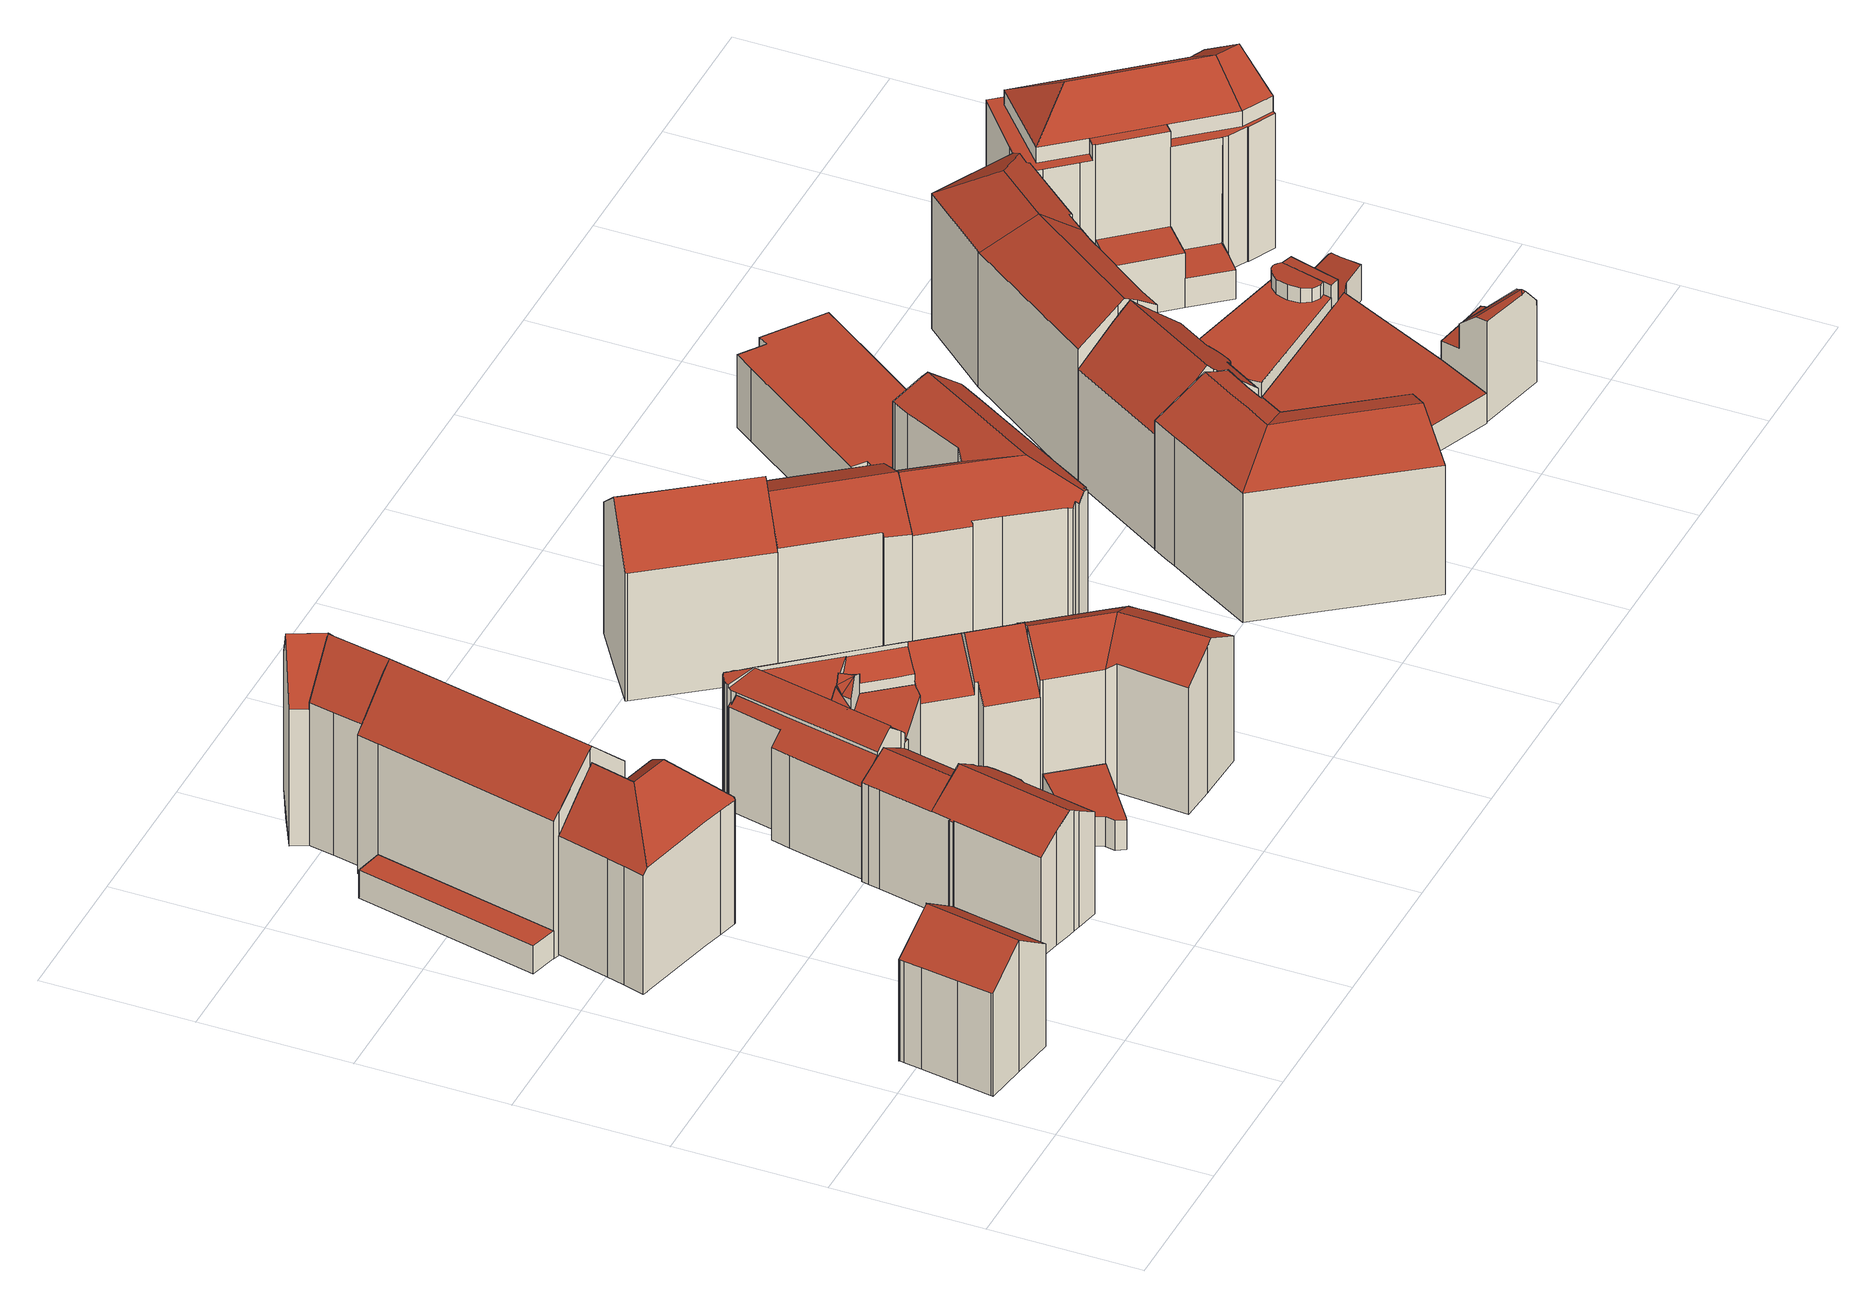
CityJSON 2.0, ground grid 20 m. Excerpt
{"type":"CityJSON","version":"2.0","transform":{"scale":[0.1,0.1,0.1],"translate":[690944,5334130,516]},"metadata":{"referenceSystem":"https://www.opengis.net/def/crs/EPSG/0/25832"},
"CityObjects":{
"building1":{"type":"Building","attributes":{"Gemeindeschluessel":"09162000","HoeheDach":"538.440","HoeheGrund":"519.485","Methode":"2000","NiedrigsteTraufeDesGebaeudes":"534.061","Geometrietyp2DReferenz":"3000","function":"31001_1000","roofType":"3100","measuredHeight":18.95,"storeysAboveGround":4},"geometry":[{"type":"MultiSurface","lod":"2","boundaries":[[[0,1,2,3]],[[4,5,6,7]],[[8,9,10,11]],[[12,13,14,15,2,1,16,17]],[[9,17,16,18,6,5,19,20,21,10]],[[22,21,20,23]],[[11,10,21,22]],[[24,0,3,25,26,27,28,8,11,22,23,29,4,7]],[[28,12,17,9,8]],[[7,6,18,24]],[[26,14,13,27]],[[29,19,5,4]],[[27,13,12,28]],[[25,15,14,26]],[[24,18,16,1,0]],[[23,20,19,29]],[[3,2,15,25]]],"semantics":{"surfaces":[{"type":"WallSurface"},{"type":"RoofSurface"},{"type":"GroundSurface"}],"values":[0,0,0,1,1,0,0,2,0,0,0,0,0,0,0,0,0]}}]},
"building2":{"type":"Building","attributes":{"Gemeindeschluessel":"09162000","HoeheDach":"523.620","HoeheGrund":"519.600","Methode":"1000","NiedrigsteTraufeDesGebaeudes":"523.620","Geometrietyp2DReferenz":"3000","function":"31001_9998","roofType":"1000","measuredHeight":4.02,"storeysAboveGround":1},"geometry":[{"type":"MultiSurface","lod":"2","boundaries":[[[30,31,32,33]],[[32,34,35,33]],[[33,35,36,30]],[[31,37,34,32]],[[30,36,37,31]],[[35,34,37,36]]],"semantics":{"surfaces":[{"type":"GroundSurface"},{"type":"WallSurface"},{"type":"RoofSurface"}],"values":[0,1,1,1,1,2]}}]},
"building3":{"type":"Building","attributes":{"Gemeindeschluessel":"09162000","HoeheDach":"543.720","HoeheGrund":"519.630","Methode":"2000","NiedrigsteTraufeDesGebaeudes":"536.656","Geometrietyp2DReferenz":"3000","function":"31001_1000","roofType":"3200","measuredHeight":24.09,"storeysAboveGround":6},"geometry":[{"type":"MultiSurface","lod":"2","boundaries":[[[38,39,40]],[[41,42,43,44]],[[45,46,47,48]],[[49,50,41,44,51,52,53,54,55,56,57,58,59,60,61,62,63,45,48]],[[57,64,65,58]],[[39,38,66,46,45,63,62,61,60,67]],[[55,68,69,56]],[[42,41,50,49,48,47,70,71]],[[71,70,72]],[[72,70,47,46,66,38,40]],[[54,53,52,51,73,74,75,76,68,55]],[[74,73,43,42,71,72,40,75]],[[76,75,40,39,67,77,65,64,69,68]],[[56,69,64,57]],[[44,43,73,51]],[[77,67,60,59,58,65]]],"semantics":{"surfaces":[{"type":"RoofSurface"},{"type":"WallSurface"},{"type":"GroundSurface"}],"values":[0,1,1,2,1,1,1,1,0,0,1,0,0,1,1,1]}}]},
"building4":{"type":"Building","attributes":{"Gemeindeschluessel":"09162000","HoeheDach":"546.048","HoeheGrund":"519.540","Methode":"2000","NiedrigsteTraufeDesGebaeudes":"539.361","Geometrietyp2DReferenz":"3000","function":"31001_9998","roofType":"3100","measuredHeight":26.51,"storeysAboveGround":5},"geometry":[{"type":"MultiSurface","lod":"2","boundaries":[[[78,79,80,81,82,83]],[[84,85,86,87]],[[88,89,85,84]],[[90,91,92,93,88,84,87,94,95,96,97,83,82,81]],[[92,91,98,99,100,93]],[[89,100,99,101,102,103,104,86,85]],[[87,86,104,94]],[[94,104,103,95]],[[95,103,102,96]],[[98,105,80,79,78,101,99]],[[93,100,89,88]],[[101,78,83,97,96,102]],[[91,90,81,80,105,98]]],"semantics":{"surfaces":[{"type":"WallSurface"},{"type":"GroundSurface"},{"type":"RoofSurface"}],"values":[0,0,0,1,0,2,0,0,0,2,0,0,0]}}]},
"building5":{"type":"Building","attributes":{"Gemeindeschluessel":"09162000","HoeheDach":"537.145","HoeheGrund":"519.100","Methode":"2000","NiedrigsteTraufeDesGebaeudes":"533.376","Geometrietyp2DReferenz":"3000","function":"31001_1000","roofType":"3100","measuredHeight":18.05,"storeysAboveGround":4},"geometry":[{"type":"MultiSurface","lod":"2","boundaries":[[[106,107,108,109,110,111,112,113]],[[114,115,116,117]],[[118,109,108,119]],[[113,112,120,121,122,123,124]],[[118,119,125,126,127,114,117,128,129,130,131,132,133,134,135,136,137,138,139,140,141,142,143,144,145,146,147,148,149,150]],[[151,152,153,107,106,113,124,154]],[[137,155,156,138]],[[133,157,158,134]],[[117,116,159,128]],[[127,160,115,114]],[[134,158,161,135]],[[162,154,124,123,144,143,142]],[[141,163,162,142]],[[126,125,119,108,107,153,164]],[[129,165,166,130]],[[144,123,122,145]],[[138,156,167,139]],[[146,121,120,147]],[[126,164,160,127]],[[145,122,121,146]],[[161,158,157,168,169,166,165,159,116,115,160,164,153,152,170]],[[132,168,157,133]],[[149,111,110,150]],[[155,170,152,151,154,162,163,171,167,156]],[[136,135,161,170,155,137]],[[131,169,168,132]],[[130,166,169,131]],[[150,110,109,118]],[[128,159,165,129]],[[112,111,149,148,147,120]],[[140,171,163,141]],[[139,167,171,140]]],"semantics":{"surfaces":[{"type":"RoofSurface"},{"type":"WallSurface"},{"type":"GroundSurface"}],"values":[0,1,1,0,2,1,1,1,1,1,1,1,1,1,1,1,1,1,1,1,0,1,1,0,1,1,1,1,1,1,1,1]}}]},
"building6":{"type":"Building","attributes":{"Gemeindeschluessel":"09162000","HoeheDach":"546.091","HoeheGrund":"519.740","Methode":"2000","NiedrigsteTraufeDesGebaeudes":"537.221","Geometrietyp2DReferenz":"3000","function":"31001_9998","roofType":"3100","measuredHeight":26.35},"geometry":[{"type":"MultiSurface","lod":"2","boundaries":[[[172,173,174,175,176,177]],[[178,179,180,181]],[[182,183,184,185,186,78]],[[187,172,177,188]],[[189,184,183,182,190,178,181,191,187,188,192,193,194,195,196,197,198]],[[173,199,174]],[[200,201,175,174]],[[179,101,200,174,199,202,180]],[[190,182,78,101,179,178]],[[202,199,173,172,187,191]],[[193,203,204,194]],[[177,176,203,193,192,188]],[[194,204,205,195]],[[78,186,185,206,207,208,209,201,200,101]],[[181,180,202,191]],[[175,201,210,205,204,203,176]],[[201,209,210]],[[189,206,185,184]],[[198,207,206,189]],[[208,207,198,197,196,195,205,210,209]]],"semantics":{"surfaces":[{"type":"RoofSurface"},{"type":"WallSurface"},{"type":"GroundSurface"}],"values":[0,1,1,1,2,1,1,0,1,1,1,1,1,0,1,0,1,1,1,1]}}]},
"building7":{"type":"Building","attributes":{"Gemeindeschluessel":"09162000","HoeheDach":"535.503","HoeheGrund":"519.480","Methode":"1000","NiedrigsteTraufeDesGebaeudes":"532.792","Geometrietyp2DReferenz":"3000","function":"31001_1000","roofType":"2100","measuredHeight":16.02,"storeysAboveGround":5},"geometry":[{"type":"MultiSurface","lod":"2","boundaries":[[[211,212,213,214]],[[215,216,217,213,212,218,219,220,221,222,223,224]],[[225,218,212,211]],[[226,223,222,227]],[[228,216,215,229]],[[230,228,229,226,227,231,232,233,225,211,214]],[[227,222,221,231]],[[233,219,218,225]],[[228,230,214,213,217,216]],[[221,220,219,233,232,231]],[[215,224,229]],[[229,224,223,226]]],"semantics":{"surfaces":[{"type":"WallSurface"},{"type":"RoofSurface"},{"type":"GroundSurface"}],"values":[0,1,0,0,0,2,0,0,0,0,0,0]}}]},
"building8":{"type":"Building","attributes":{"Gemeindeschluessel":"09162000","HoeheDach":"534.214","HoeheGrund":"519.150","Methode":"1000","NiedrigsteTraufeDesGebaeudes":"534.214","Geometrietyp2DReferenz":"3000","function":"31001_1000","roofType":"1000","measuredHeight":15.06,"storeysAboveGround":5},"geometry":[{"type":"MultiSurface","lod":"2","boundaries":[[[150,234,235,236,237,238,239]],[[150,240,241,234]],[[238,242,243,239]],[[237,244,242,238]],[[234,241,245,235]],[[243,242,244,246,245,241,240]],[[236,246,244,237]],[[239,243,240,150]],[[235,245,246,236]]],"semantics":{"surfaces":[{"type":"GroundSurface"},{"type":"WallSurface"},{"type":"RoofSurface"}],"values":[0,1,1,1,1,2,1,1,1]}}]},
"building9":{"type":"Building","attributes":{"Gemeindeschluessel":"09162000","HoeheDach":"538.761","HoeheGrund":"518.640","Methode":"2000","NiedrigsteTraufeDesGebaeudes":"535.640","Geometrietyp2DReferenz":"3000","function":"31001_1000","roofType":"2100","measuredHeight":20.12,"storeysAboveGround":6},"geometry":[{"type":"MultiSurface","lod":"2","boundaries":[[[247,248,249,250,251,252,253,254]],[[255,256,257,258]],[[259,260,261,262,263,264,265,266,267]],[[268,269,270,271]],[[272,273,274,275,276,277]],[[278,279,280,281]],[[282,283,272,277]],[[262,284,285,253,252,286,287,288,289,263]],[[290,291,292,293]],[[294,295,296,297,298,299,300,248,247,301,302,256,255,256,303,304]],[[288,287,286,270,269,305,306,292,291,274,273]],[[307,308,271,270,286,252,251]],[[267,266,265,309,310,311]],[[309,265,264,312]],[[313,314,315,316]],[[317,318,319,320,259,267,311]],[[321,278,281]],[[322,323,280,279]],[[324,325,250,249,248,300]],[[321,279,278]],[[256,255,258,321]],[[279,321,326,257,327,285,284,322]],[[294,304,281]],[[275,274,291,290]],[[328,254,253,285,327,257]],[[302,301,328,257]],[[316,315,283,282]],[[264,263,289,314,313,329,312]],[[330,305,269,268]],[[305,330,331,306]],[[308,307,325,324,300,299,298,297,296,295,332,318,317,311,310,309,312,329,313,316,282,277,276,275,290,293,331,330,268,271]],[[303,281,304]],[[288,273,272,283,315,314,289]],[[332,333,319,318]],[[254,328,301,247]],[[332,295,294,333]],[[258,257,326,321]],[[293,292,306,331]],[[320,334,323,322,284,262,261,260,259]],[[319,333,294,323,334,320]],[[302,257,256]],[[294,281,280,323]],[[303,256,321,281]],[[325,307,251,250]]],"semantics":{"surfaces":[{"type":"RoofSurface"},{"type":"WallSurface"},{"type":"GroundSurface"}],"values":[0,0,0,1,1,1,1,1,1,1,0,1,1,1,1,1,0,1,1,1,0,0,1,1,1,0,1,1,1,1,2,0,0,1,1,1,1,1,1,0,0,0,0,1]}}]},
"building10":{"type":"Building","attributes":{"Gemeindeschluessel":"09162000","HoeheDach":"521.879","HoeheGrund":"517.570","Methode":"1000","NiedrigsteTraufeDesGebaeudes":"521.879","Geometrietyp2DReferenz":"3000","function":"31001_2000","roofType":"1000","measuredHeight":4.31},"geometry":[{"type":"MultiSurface","lod":"2","boundaries":[[[335,336,337,338,339,340]],[[341,342,343,344]],[[345,346,347,348]],[[342,349,347,346,350,336,335,340,351,343]],[[343,351,340,339,352,344]],[[353,345,348,354,341,344,352,339,338,337]],[[347,349,342,341,354,348]],[[345,353,337,336,350,346]]],"semantics":{"surfaces":[{"type":"WallSurface"},{"type":"RoofSurface"},{"type":"GroundSurface"}],"values":[0,0,0,1,0,2,0,0]}}]},
"building11":{"type":"Building","attributes":{"Gemeindeschluessel":"09162000","HoeheDach":"534.200","HoeheGrund":"518.530","Methode":"2000","NiedrigsteTraufeDesGebaeudes":"534.200","Geometrietyp2DReferenz":"3000","function":"31001_1000","roofType":"1000","measuredHeight":15.67,"storeysAboveGround":5},"geometry":[{"type":"MultiSurface","lod":"2","boundaries":[[[355,356,357,358,359,360,361,362]],[[363,364,362,361,360,365]],[[359,366,365,360]],[[367,364,363,365,366,368,369,370]],[[355,367,370,356]],[[356,370,369,357]],[[358,357,369,368,366,359]],[[362,364,367,355]]],"semantics":{"surfaces":[{"type":"GroundSurface"},{"type":"WallSurface"},{"type":"RoofSurface"}],"values":[0,1,1,2,1,1,1,1]}}]},
"building12":{"type":"Building","attributes":{"Gemeindeschluessel":"09162000","HoeheDach":"538.690","HoeheGrund":"518.230","Methode":"2000","NiedrigsteTraufeDesGebaeudes":"532.980","Geometrietyp2DReferenz":"3000","function":"31001_1000","roofType":"3100","measuredHeight":20.46,"storeysAboveGround":6},"geometry":[{"type":"MultiSurface","lod":"2","boundaries":[[[371,372,373,374]],[[375,376,377,378]],[[379,380,372,371]],[[381,382,383,384]],[[378,377,385,386]],[[376,387,388,389,390,391,392,385,377]],[[381,393,394,395,396,382]],[[376,375,397,387]],[[374,373,394,393]],[[390,389,398,383,382,396]],[[384,383,398,399]],[[372,380,392,391,395,394,373]],[[379,371,374,393,381,384,399,400,397,375,378,386]],[[390,396,395,391]],[[379,386,385,392,380]],[[400,399,398,389,388]],[[400,388,387,397]]],"semantics":{"surfaces":[{"type":"WallSurface"},{"type":"RoofSurface"},{"type":"GroundSurface"}],"values":[0,0,0,0,0,1,0,0,0,1,0,1,2,0,0,0,0]}}]},
"building13":{"type":"Building","attributes":{"Gemeindeschluessel":"09162000","HoeheDach":"539.243","HoeheGrund":"517.469","Methode":"2000","NiedrigsteTraufeDesGebaeudes":"535.451","Geometrietyp2DReferenz":"3000","function":"31001_1000","roofType":"3100","measuredHeight":21.77,"storeysAboveGround":6},"geometry":[{"type":"MultiSurface","lod":"2","boundaries":[[[401,402,403,404]],[[405,406,407,408]],[[409,410,411,412]],[[413,414,415,416,417,418]],[[419,408,407,420,421]],[[414,413,411,410,422,421,420]],[[423,424,425,385,426,414,420,407,406,427,428]],[[429,430,404,403]],[[431,425,424,432]],[[433,385,425,431]],[[429,403,402,415,414,426]],[[434,423,428,435]],[[423,434,432,424]],[[427,436,435,428]],[[437,422,410,409]],[[438,439,416,415]],[[433,430,429,426,385]],[[440,418,417,441]],[[402,401,438,415]],[[419,421,422,437]],[[442,412,411,413,418,440]],[[442,440,441,439,438,401,404,430,433,431,432,434,435,436,405,408,419,437,409,412]],[[436,427,406,405]],[[441,417,416,439]]],"semantics":{"surfaces":[{"type":"WallSurface"},{"type":"RoofSurface"},{"type":"GroundSurface"}],"values":[0,0,0,1,0,1,1,0,0,0,1,0,0,0,0,0,0,0,0,0,0,2,0,0]}}]},
"building14":{"type":"Building","attributes":{"Gemeindeschluessel":"09162000","HoeheDach":"542.808","HoeheGrund":"518.530","Methode":"2000","NiedrigsteTraufeDesGebaeudes":"535.581","Geometrietyp2DReferenz":"3000","function":"31001_9998","roofType":"3100","measuredHeight":24.28,"storeysAboveGround":4},"geometry":[{"type":"MultiSurface","lod":"2","boundaries":[[[443,444,445,446]],[[447,448,449,450]],[[451,452,453,454]],[[454,453,455,456]],[[457,458,452,451]],[[459,460,461,462]],[[446,445,463,464]],[[465,466,467,468]],[[450,449,444,443]],[[469,470,471,472]],[[473,474,460,459]],[[456,455,475,476]],[[463,477,478,479,480,464]],[[481,482,466,465]],[[460,474,483,484,485,461]],[[479,478,486,487]],[[483,488,467,466,482,471,470,489,490,491,475,455,453,452,458,486,478,477,463,445,444,449,448,484]],[[487,486,458,457]],[[472,471,482,481]],[[492,490,489,493]],[[473,494,495,468,467,488,483,474]],[[496,491,490,492]],[[476,475,491,496]],[[493,489,470,469]],[[461,485,484,448,447,497,498,462]],[[495,494,473,459,462,498,497,447,450,443,446,464,480,479,487,457,451,454,456,476,496,492,493,469,472,481,465,468]]],"semantics":{"surfaces":[{"type":"WallSurface"},{"type":"RoofSurface"},{"type":"GroundSurface"}],"values":[0,0,0,0,0,0,0,0,0,0,0,0,0,0,1,0,1,0,0,0,0,0,0,0,0,2]}}]},
"building15":{"type":"Building","attributes":{"Gemeindeschluessel":"09162000","HoeheDach":"540.950","HoeheGrund":"518.260","Methode":"2000","NiedrigsteTraufeDesGebaeudes":"537.094","Geometrietyp2DReferenz":"3000","function":"31001_9998","roofType":"3100","measuredHeight":22.69,"storeysAboveGround":5},"geometry":[{"type":"MultiSurface","lod":"2","boundaries":[[[499,500,501,502,503,504,505,506,507,508,509,510,511,512,513]],[[502,514,515,503]],[[516,517,518,519,520,521,522,523,524,525]],[[526,527,528,515,514,517,516,525,529]],[[510,523,522,511]],[[502,501,500,518,517,514]],[[513,520,519,499]],[[506,505,527,526,529,507]],[[503,515,528,504]],[[529,525,524,523,510,509,508,507]],[[499,519,518,500]],[[504,528,527,505]],[[521,520,513,512,511,522]]],"semantics":{"surfaces":[{"type":"GroundSurface"},{"type":"WallSurface"},{"type":"RoofSurface"}],"values":[0,1,2,2,1,1,1,1,1,1,1,1,1]}}]},
"building16":{"type":"Building","attributes":{"Gemeindeschluessel":"09162000","HoeheDach":"522.390","HoeheGrund":"518.370","Methode":"1000","NiedrigsteTraufeDesGebaeudes":"521.805","Geometrietyp2DReferenz":"3000","function":"31001_9998","roofType":"1000","measuredHeight":4.02},"geometry":[{"type":"MultiSurface","lod":"2","boundaries":[[[530,531,532,533,534,535,536,537,538]],[[539,540,541,542,543,544,545,546,547]],[[538,544,543,530]],[[536,546,545,537]],[[534,533,540,539,547,535]],[[537,545,544,538]],[[533,532,531,542,541,540]],[[535,547,546,536]],[[530,543,542,531]]],"semantics":{"surfaces":[{"type":"GroundSurface"},{"type":"RoofSurface"},{"type":"WallSurface"}],"values":[0,1,2,2,2,2,2,2,2]}}]},
"building17":{"type":"Building","attributes":{"Gemeindeschluessel":"09162000","HoeheDach":"523.484","HoeheGrund":"518.200","Methode":"2000","NiedrigsteTraufeDesGebaeudes":"521.220","Geometrietyp2DReferenz":"3000","function":"31001_2000","roofType":"2100","measuredHeight":5.28},"geometry":[{"type":"MultiSurface","lod":"2","boundaries":[[[548,549,550,551,552,553,554,555]],[[556,557,555,554,558,559,560]],[[561,546,562,563]],[[563,562,564,565]],[[566,567,568,549,548,569,570]],[[571,572,556,560]],[[573,574,575,576,577,578]],[[579,580,551,550,549,568]],[[581,582,575,574]],[[577,583,584,585,586,578]],[[553,552,587,588,558,554]],[[585,584,589,590]],[[587,552,551,580]],[[591,592,546,561]],[[565,564,593,594]],[[580,579,568,567,566,591,561,563,565,594,581,574,573,578,586,585,590,571,560,559,558,588,587]],[[555,557,569,548]],[[594,593,582,581]],[[590,589,572,571]],[[584,583,577,576,575,582,593,564,562,546,592,570,569,557,556,572,589]],[[566,570,592,591]]],"semantics":{"surfaces":[{"type":"RoofSurface"},{"type":"WallSurface"},{"type":"GroundSurface"}],"values":[0,1,1,1,1,1,1,1,1,1,1,1,1,1,1,2,1,1,1,0,1]}}]},
"building18":{"type":"Building","attributes":{"Gemeindeschluessel":"09162000","HoeheDach":"540.911","HoeheGrund":"517.950","Methode":"2000","NiedrigsteTraufeDesGebaeudes":"536.877","Geometrietyp2DReferenz":"3000","function":"31001_9998","roofType":"3100","measuredHeight":22.96,"storeysAboveGround":6},"geometry":[{"type":"MultiSurface","lod":"2","boundaries":[[[595,596,597,598,599,600,601,602]],[[603,604,605,606,607,608,609,610]],[[611,612,598,597]],[[613,614,615,616,617,618]],[[619,620,621,622]],[[623,605,606,624]],[[602,601,616,615]],[[625,626,627,628]],[[629,630,631,622,621,632,633,634]],[[635,610,609,636,637,638]],[[639,640,641,634,633,632,621,620,642,643,644,604]],[[645,641,640,646]],[[628,627,612,611]],[[647,648,649,650]],[[651,652,648,647]],[[618,617,616,601,600,599,598,612,627,626,639,604,603,610,635,653,654]],[[629,634,641,645]],[[606,624,606,655,656,657]],[[607,606,657,658,659,608]],[[609,608,659,636]],[[619,622,631,630,629,645,646,660,625,628,611,597,596,595,602,615,614,613,661,662,638,637,636,659,658,657,656,663,664,651,647,650,665,666]],[[656,655,667,663]],[[664,668,652,651]],[[604,644,643,649,648,652,668,667,655,606,605]],[[666,642,620,619]],[[613,618,654,661]],[[643,642,666,665,650,649]],[[663,667,668,664]],[[654,653,635,638,662,661]],[[625,660,646,640,639,626]]],"semantics":{"surfaces":[{"type":"WallSurface"},{"type":"RoofSurface"},{"type":"GroundSurface"}],"values":[0,1,0,0,0,0,0,0,0,0,1,0,0,0,0,1,0,0,0,0,2,0,0,1,0,0,0,0,0,0]}}]},
"building19":{"type":"Building","attributes":{"Gemeindeschluessel":"09162000","HoeheDach":"525.546","HoeheGrund":"518.114","Methode":"2000","NiedrigsteTraufeDesGebaeudes":"524.532","Geometrietyp2DReferenz":"3000","function":"31001_9998","roofType":"2100","measuredHeight":7.43,"storeysAboveGround":2},"geometry":[{"type":"MultiSurface","lod":"2","boundaries":[[[669,670,671,672]],[[673,674,675,676]],[[677,678,670,669]],[[679,680,678,677]],[[676,675,680,679]],[[672,671,681,682]],[[675,674,683,684,681,671,670,678,680]],[[685,683,674,673]],[[679,677,669,672,682,686,685,673,676]],[[682,681,684,686]],[[686,684,683,685]]],"semantics":{"surfaces":[{"type":"WallSurface"},{"type":"RoofSurface"},{"type":"GroundSurface"}],"values":[0,0,0,0,0,0,1,0,2,0,0]}}]},
"building20":{"type":"Building","attributes":{"Gemeindeschluessel":"09162000","HoeheDach":"539.810","HoeheGrund":"517.320","Methode":"2000","NiedrigsteTraufeDesGebaeudes":"521.490","Geometrietyp2DReferenz":"3000","function":"31001_9998","roofType":"3100","measuredHeight":22.49,"storeysAboveGround":6},"geometry":[{"type":"MultiSurface","lod":"2","boundaries":[[[687,688,689,690]],[[691,692,693,694]],[[692,691,688,687,695,696,697]],[[698,699,700,701,702,703,704]],[[705,706,707,708,709,710]],[[711,712,713,714]],[[715,716,712,711]],[[704,717,718,705,710,719,720,721]],[[690,722,723,724,725,726,721,720,719,710,709,708,727,715,711,714,728,696,695,687]],[[724,723,722,690,689,729,730,701,700]],[[696,728,714,713,731,697]],[[693,692,697,731,713,712,716,732,733,734,703]],[[702,701,730,693,703]],[[732,716,715,727,708,707]],[[726,725,724,700,699,698,704,721]],[[703,734,733,732,707,706,705,718,717,704]],[[729,689,688,691,694]],[[694,693,730,729]]],"semantics":{"surfaces":[{"type":"WallSurface"},{"type":"RoofSurface"},{"type":"GroundSurface"}],"values":[0,0,0,1,0,0,0,0,2,0,0,1,1,0,0,1,1,0]}}]},
"building21":{"type":"Building","attributes":{"Gemeindeschluessel":"09162000","HoeheDach":"540.603","HoeheGrund":"517.440","Methode":"2000","NiedrigsteTraufeDesGebaeudes":"532.648","Geometrietyp2DReferenz":"3000","function":"31001_9998","roofType":"3100","measuredHeight":23.16,"storeysAboveGround":5},"geometry":[{"type":"MultiSurface","lod":"2","boundaries":[[[735,736,737,738,739,740]],[[741,742,743,744]],[[745,746,747,748]],[[749,750,751,752,753,754]],[[755,756,757,758]],[[757,756,759,760,761,762,747,746,763,764,765,766,767,736,735,740,768,769,750,749,770]],[[771,766,765,772]],[[751,750,769,773]],[[774,759,756,755]],[[775,767,766,771]],[[770,749,754,743,742]],[[776,777,762,761,760,778]],[[779,768,740,739]],[[772,765,764,780]],[[744,743,754,753]],[[739,738,737,775,771,772,780,781,745,748,777,776,778,774,755,758,782,741,744,753,752,751,773,779]],[[782,758,757,770,742,741]],[[748,747,762,777]],[[781,763,746,745]],[[780,764,763,781]],[[773,769,768,779]],[[737,736,767,775]],[[778,760,759,774]]],"semantics":{"surfaces":[{"type":"WallSurface"},{"type":"RoofSurface"},{"type":"GroundSurface"}],"values":[0,0,0,0,0,1,0,0,0,0,1,0,0,0,0,2,0,0,0,0,0,0,0]}}]},
"building22":{"type":"Building","attributes":{"Gemeindeschluessel":"09162000","HoeheDach":"528.370","HoeheGrund":"517.866","Methode":"2000","NiedrigsteTraufeDesGebaeudes":"528.370","Geometrietyp2DReferenz":"3000","function":"31001_1000","roofType":"1000","measuredHeight":10.5,"storeysAboveGround":3},"geometry":[{"type":"MultiSurface","lod":"2","boundaries":[[[783,784,785,786]],[[787,788,789,790]],[[791,792,784,783]],[[786,785,793,794]],[[795,796,792,791]],[[797,798,799,800]],[[790,801,802,797,800,803,804,795,791,783,786,794,805,787]],[[794,793,806,805]],[[803,807,808,804]],[[800,799,807,803]],[[802,809,798,797]],[[805,806,788,787]],[[804,808,796,795]],[[790,789,810,801]],[[801,810,809,802]],[[807,799,798,809,810,789,788,806,793,785,784,792,796,808]]],"semantics":{"surfaces":[{"type":"WallSurface"},{"type":"GroundSurface"},{"type":"RoofSurface"}],"values":[0,0,0,0,0,0,1,0,0,0,0,0,0,0,0,2]}}]},
"building23":{"type":"Building","attributes":{"Gemeindeschluessel":"09162000","HoeheDach":"524.761","HoeheGrund":"517.560","Methode":"1000","NiedrigsteTraufeDesGebaeudes":"524.761","Geometrietyp2DReferenz":"3000","function":"31001_1000","roofType":"1000","measuredHeight":7.2},"geometry":[{"type":"MultiSurface","lod":"2","boundaries":[[[811,812,813,814]],[[814,813,815,816]],[[817,818,819,820,821,822]],[[816,815,817,822]],[[823,812,811,824,820,819]],[[814,816,822,821,820,824,811]],[[815,813,812,823,819,818,817]]],"semantics":{"surfaces":[{"type":"WallSurface"},{"type":"GroundSurface"},{"type":"RoofSurface"}],"values":[0,0,0,0,0,1,2]}}]},
"building24":{"type":"Building","attributes":{"name":"Kirche","Gemeindeschluessel":"09162000","HoeheDach":"523.424","HoeheGrund":"516.820","Methode":"2000","NiedrigsteTraufeDesGebaeudes":"521.062","Geometrietyp2DReferenz":"3000","function":"31001_2000","roofType":"9999","measuredHeight":6.6},"geometry":[{"type":"MultiSurface","lod":"2","boundaries":[[[825,826,827,828]],[[829,830,825,828,831,832,833,834,835]],[[831,836,837,832]],[[830,838,826,825]],[[830,829,835,839,840,838]],[[826,838,840,839,841,842,837,836,827]],[[834,841,839,835]],[[833,842,841,834]],[[832,837,842,833]],[[828,827,836,831]]],"semantics":{"surfaces":[{"type":"WallSurface"},{"type":"GroundSurface"},{"type":"RoofSurface"}],"values":[0,1,0,0,0,2,0,0,0,0]}}]},
"building25":{"type":"Building","attributes":{"Gemeindeschluessel":"09162000","HoeheDach":"541.200","HoeheGrund":"517.313","Methode":"2000","NiedrigsteTraufeDesGebaeudes":"536.750","Geometrietyp2DReferenz":"3000","function":"31001_1000","roofType":"3100","measuredHeight":23.89,"storeysAboveGround":6},"geometry":[{"type":"MultiSurface","lod":"2","boundaries":[[[843,844,845,846]],[[847,848,846,845]],[[849,850,851,852,853]],[[854,855,856,857,858]],[[854,858,845,844]],[[859,860,856,855]],[[861,843,846,848,862]],[[849,853,863,864]],[[865,866,867,868]],[[859,869,870,871,860]],[[868,867,851,850]],[[870,872,863,853,852,873,871]],[[874,872,870,869]],[[861,862,866,865]],[[860,871,873,857,856]],[[864,863,872,874]],[[852,851,867,866,862,848,847,873]],[[861,865,868,850,849,864,874,869,859,855,854,844,843]],[[873,847,845,858,857]]],"semantics":{"surfaces":[{"type":"WallSurface"},{"type":"RoofSurface"},{"type":"GroundSurface"}],"values":[0,1,0,0,0,0,0,0,0,0,0,1,0,0,1,0,1,2,1]}}]},
"building26":{"type":"Building","attributes":{"Gemeindeschluessel":"09162000","HoeheDach":"527.160","HoeheGrund":"517.223","Methode":"2000","NiedrigsteTraufeDesGebaeudes":"524.880","Geometrietyp2DReferenz":"3000","function":"31001_3041","roofType":"1000","measuredHeight":9.94},"geometry":[{"type":"MultiSurface","lod":"2","boundaries":[[[875,876,877,878,879,880,881,882,883,884,885,886,887,888,889,890,891,892,893]],[[894,890,889,895]],[[881,896,897,882]],[[898,899,900,901]],[[880,902,896,881]],[[902,903,904,905,906,900,899,907,908,909,897,896]],[[910,893,892,911]],[[882,897,909,883]],[[912,875,893,910]],[[878,904,903,879]],[[895,889,888,913]],[[883,909,908,884]],[[879,903,902,880]],[[914,886,885,907,899,898]],[[877,905,904,878]],[[914,898,901,915,916,912,910,911,917,894,895,913,918]],[[901,900,906,915]],[[911,892,891,917]],[[913,888,887,918]],[[884,908,907,885]],[[916,876,875,912]],[[918,887,886,914]],[[915,906,905,877,876,916]],[[917,891,890,894]]],"semantics":{"surfaces":[{"type":"RoofSurface"},{"type":"WallSurface"},{"type":"GroundSurface"}],"values":[0,1,1,1,1,0,1,1,1,1,1,1,1,1,1,2,1,1,1,1,1,1,1,1]}}]},
"building27":{"type":"Building","attributes":{"Gemeindeschluessel":"09162000","HoeheDach":"531.419","HoeheGrund":"516.875","Methode":"2000","NiedrigsteTraufeDesGebaeudes":"524.213","Geometrietyp2DReferenz":"3000","function":"31001_2000","roofType":"2100","measuredHeight":14.54,"storeysAboveGround":1},"geometry":[{"type":"MultiSurface","lod":"2","boundaries":[[[919,920,921,922,923,924,925]],[[926,927,928,929]],[[920,930,931,932,933,921]],[[934,935,936,937]],[[938,939,935,934]],[[929,928,939,938]],[[940,941,927,926]],[[932,942,933]],[[943,944,945,946,947,948]],[[931,949,942,932]],[[930,920,919,950,940,926,929,938,934,937,951,952,953,948,947,946,945]],[[950,954,941,940]],[[924,923,955,956]],[[957,943,948,953,952]],[[930,945,944,956,955,949,931]],[[951,958,957,952]],[[919,925,954,950]],[[942,949,955,923,922]],[[933,942,922,921]],[[937,936,958,951]],[[943,957,958,936,935,939,928,927,941,954,925,924,956,944]]],"semantics":{"surfaces":[{"type":"WallSurface"},{"type":"RoofSurface"},{"type":"GroundSurface"}],"values":[0,0,0,0,0,0,0,1,0,1,2,0,0,0,0,0,0,1,1,0,1]}}]},
"building28":{"type":"Building","attributes":{"Gemeindeschluessel":"09162000","HoeheDach":"526.679","HoeheGrund":"517.400","Methode":"2000","NiedrigsteTraufeDesGebaeudes":"521.188","Geometrietyp2DReferenz":"3000","function":"31001_1000","roofType":"2100","measuredHeight":9.28,"storeysAboveGround":1},"geometry":[{"type":"MultiSurface","lod":"2","boundaries":[[[959,960,906,961,962,963]],[[964,965,966,967,968,969]],[[970,971,972,973]],[[974,975,976,977]],[[978,973,972,964,969,959,963]],[[975,974,979,980]],[[967,966,981,982,983,961,906]],[[970,984,985,986,987,971]],[[972,971,987,986,988,989,979,974,977,981,966,965,964]],[[982,981,977,976]],[[969,968,967,906,960,959]],[[990,988,986,985]],[[991,990,985,984,970,973,978,963,962,961,983,982,976,975,980]],[[990,991,980,979,989,988]]],"semantics":{"surfaces":[{"type":"WallSurface"},{"type":"RoofSurface"},{"type":"GroundSurface"}],"values":[0,0,0,0,0,0,0,0,1,0,1,0,2,0]}}]},
"building29":{"type":"Building","attributes":{"Gemeindeschluessel":"09162000","HoeheDach":"543.000","HoeheGrund":"517.243","Methode":"2000","NiedrigsteTraufeDesGebaeudes":"521.362","Geometrietyp2DReferenz":"3000","function":"31001_1000","roofType":"3200","measuredHeight":25.76,"storeysAboveGround":7},"geometry":[{"type":"MultiSurface","lod":"2","boundaries":[[[992,993,994,995]],[[996,997,998,999]],[[1000,1001,1002,1003]],[[1004,1005,1006,1007]],[[1008,1009,1010,1011]],[[1012,1013,995,1014,1015]],[[1016,1017,1005,1004]],[[1015,1014,1018,1019]],[[1020,1021,1022,1023]],[[1024,1025,1001,1000]],[[1026,1011,993,992]],[[1014,995,994,1027,1028]],[[1029,1030,1031,1028,1027,1032]],[[1033,1034,1019,1035]],[[1036,1037,997,996]],[[1020,1023,1024,1000,1003,1033,1035,1030,1029,1016,1004,1007,1036,996,999,1038,1039,1040,1041,1042,1043,1044,1045,1046]],[[1043,1047,1048,1044]],[[1013,1002,1001,1025,1022,1021,1049,1026,992,995]],[[1041,1050,1051,1042]],[[1020,1046,1052,1053,1054,1009,1008,1049,1021]],[[1055,1056,1057]],[[1058,1057,1056,1059]],[[1045,1060,1052,1046]],[[1006,1005,1017,1061,1062,1058,1059,1063,1053,1052,1060,1048,1047,1051,1050,1064,1065,1066,998,997,1037]],[[1035,1019,1018,1031,1030]],[[1034,1012,1015,1019]],[[1062,1067,1057,1058]],[[1040,1064,1050,1041]],[[999,998,1066,1038]],[[1009,1054,1068,1010]],[[1038,1066,1065,1039]],[[1061,1069,1067,1062]],[[1042,1051,1047,1043]],[[1067,993,1011,1010,1055,1057]],[[1016,1029,1032,1069,1061,1017]],[[1032,1027,994,993,1067,1069]],[[1007,1006,1037,1036]],[[1044,1048,1060,1045]],[[1059,1056,1068,1063]],[[1049,1008,1011,1026]],[[1018,1014,1028,1031]],[[1010,1068,1056,1055]],[[1033,1003,1002,1013,1012,1034]],[[1023,1022,1025,1024]],[[1039,1065,1064,1040]],[[1063,1068,1054,1053]]],"semantics":{"surfaces":[{"type":"WallSurface"},{"type":"RoofSurface"},{"type":"GroundSurface"}],"values":[0,0,0,0,1,0,0,0,0,0,0,0,0,0,0,2,0,1,0,0,1,0,0,1,0,1,0,0,0,1,0,0,0,1,0,1,0,0,0,0,1,1,0,0,0,0]}}]}
},
"vertices":[
[88,201,35],[88,201,222],[89,203,222],[89,203,35],[25,203,35],[25,203,181],[26,208,181],[26,208,35],[62,74,35],[62,74,224],[7,82,183],[7,82,35],[120,65,183],[140,162,181],[144,185,181],[146,194,181],[86,201,224],[63,74,224],[26,210,181],[22,180,181],[14,130,182],[7,85,183],[7,85,35],[14,130,35],[26,210,35],[146,194,35],[144,185,35],[140,162,35],[120,65,35],[22,180,35],
[9,665,36],[63,909,36],[100,901,36],[46,655,36],[100,901,76],[46,655,76],[9,665,76],[63,909,76],
[169,624,215],[115,637,277],[100,577,277],[193,490,36],[193,490,214],[192,490,214],[192,490,36],[175,622,36],[175,622,215],[223,610,215],[223,610,36],[222,607,36],[194,492,36],[165,497,36],[139,504,36],[31,530,36],[30,530,36],[24,532,36],[32,560,36],[38,584,36],[55,653,36],[61,651,36],[113,638,36],[115,637,36],[169,624,36],[169,623,36],[38,584,207],[55,653,207],[169,623,215],[113,638,274],[24,532,207],[32,560,207],[222,607,218],[194,492,217],[154,563,277],[165,497,215],[139,504,215],[31,530,214],[30,530,214],[61,651,214],
[199,917,279],[225,927,258],[242,935,243],[242,935,35],[225,927,35],[199,917,35],[46,655,35],[46,655,234],[100,901,235],[100,901,35],[55,653,35],[55,653,242],[240,924,35],[175,622,35],[116,637,35],[113,638,35],[107,930,35],[118,928,35],[166,922,35],[177,920,35],[175,622,243],[116,637,300],[113,638,297],[177,920,300],[166,922,291],[118,928,246],[107,930,235],[240,924,243],
[366,283,192],[393,277,174],[408,349,174],[411,364,174],[413,372,174],[406,374,179],[373,381,200],[353,286,200],[416,259,31],[416,259,176],[416,250,174],[416,250,31],[411,364,31],[408,349,31],[362,384,193],[332,391,174],[330,381,174],[327,366,174],[312,294,174],[393,277,31],[392,273,31],[414,268,31],[415,241,31],[413,232,31],[409,224,31],[403,217,31],[386,134,31],[383,119,31],[353,125,31],[343,127,31],[334,129,31],[309,135,31],[280,141,31],[305,263,31],[304,263,31],[305,269,31],[306,268,31],[312,294,31],[327,366,31],[330,381,31],[332,391,31],[362,384,31],[373,381,31],[406,374,31],[413,372,31],[353,286,202],[366,283,211],[393,277,193],[312,294,175],[309,135,195],[280,141,175],[383,119,178],[353,125,198],[415,241,174],[414,268,178],[343,127,205],[306,268,175],[305,269,174],[392,273,193],[413,232,174],[409,224,176],[305,263,175],[386,134,178],[403,217,178],[334,129,211],[304,263,174],
[132,1002,234],[132,1002,233],[190,1005,298],[193,1005,301],[172,1049,301],[122,1023,234],[166,922,37],[166,922,289],[118,928,243],[118,928,37],[199,917,37],[241,934,37],[242,935,37],[242,935,242],[241,934,243],[132,1002,37],[122,1023,37],[270,948,37],[177,920,37],[126,969,37],[172,1049,37],[222,1074,37],[241,1036,37],[254,1009,37],[254,1008,37],[255,1007,37],[278,959,37],[132,1002,243],[193,1005,300],[196,1005,298],[126,969,243],[222,1074,234],[241,1036,233],[254,1009,234],[270,948,218],[278,959,212],[255,1007,243],[254,1008,243],[254,1008,234],
[395,583,35],[395,583,188],[403,581,195],[403,581,35],[332,391,169],[362,384,195],[388,511,195],[396,585,188],[392,586,185],[376,514,184],[376,513,184],[359,517,169],[353,492,169],[332,391,168],[396,585,35],[353,492,35],[359,517,35],[362,384,35],[332,391,35],[388,511,35],[376,513,35],[376,514,35],[392,586,35],
[429,447,31],[479,459,31],[521,407,31],[503,392,31],[421,374,31],[420,371,31],[413,372,182],[429,447,182],[421,374,182],[420,371,182],[503,392,182],[479,459,182],[521,407,182],
[479,458,197],[479,459,197],[507,424,197],[521,407,197],[528,413,203],[542,425,217],[495,482,217],[465,476,197],[454,453,228],[454,453,227],[458,474,218],[449,472,228],[386,378,223],[399,440,223],[404,462,223],[426,567,223],[406,592,200],[404,588,199],[403,581,199],[377,456,200],[362,384,200],[465,559,26],[465,559,204],[561,441,205],[561,441,26],[415,603,210],[417,603,211],[419,604,210],[419,604,26],[417,603,26],[415,603,26],[434,469,211],[434,469,218],[434,469,220],[432,460,211],[412,601,26],[412,601,208],[426,567,218],[495,482,218],[542,425,224],[495,482,224],[426,567,224],[406,592,205],[424,603,26],[424,603,208],[427,601,206],[427,601,26],[429,447,197],[429,447,26],[453,453,26],[454,453,26],[478,458,26],[479,458,26],[479,459,26],[479,458,211],[478,458,211],[453,453,227],[429,447,211],[437,593,204],[433,598,205],[528,413,26],[542,425,26],[403,581,26],[377,456,26],[362,384,26],[404,588,26],[406,594,26],[406,594,205],[409,598,206],[409,598,26],[386,378,26],[406,374,26],[406,374,203],[386,378,220],[440,470,218],[404,462,218],[404,462,220],[507,424,26],[521,407,26],[449,472,218],[465,476,218],[465,476,211],[406,592,26],[437,593,26],[433,598,26],[413,372,26],[413,372,196],[399,440,220],
[575,266,59],[621,209,59],[621,209,16],[575,266,16],[573,268,16],[573,268,59],[526,168,16],[526,168,59],[511,212,59],[511,212,16],[531,143,16],[531,143,59],[524,155,59],[524,155,16],[526,167,59],[534,145,59],[550,247,59],[550,247,16],[534,145,16],[526,167,16],
[561,441,25],[465,559,25],[471,564,25],[470,565,25],[469,566,25],[473,569,25],[474,568,25],[571,448,25],[474,568,182],[571,448,182],[473,569,182],[469,566,182],[561,441,182],[470,565,182],[471,564,182],[465,559,182],
[571,270,22],[571,270,170],[528,323,170],[528,323,22],[638,365,22],[638,365,196],[656,342,196],[656,342,22],[615,305,22],[615,305,215],[503,392,22],[503,392,171],[521,407,188],[521,407,22],[658,340,196],[658,340,22],[571,448,196],[562,440,205],[550,431,216],[592,379,216],[581,370,227],[626,314,227],[547,338,22],[547,338,189],[544,341,189],[544,341,171],[571,448,22],[528,412,195],[528,412,22],[562,440,22],
[573,268,15],[573,268,195],[571,270,195],[571,270,15],[727,256,15],[727,256,195],[733,246,196],[733,246,15],[744,200,15],[744,200,195],[739,99,196],[739,99,15],[680,102,232],[683,221,232],[621,209,195],[629,199,200],[623,105,198],[669,102,226],[743,223,15],[739,232,199],[743,223,196],[744,210,195],[662,339,195],[661,338,195],[660,338,196],[616,306,232],[666,332,195],[667,332,195],[615,305,232],[615,305,15],[660,338,15],[661,338,15],[658,340,15],[662,339,15],[667,332,15],[666,332,15],[744,210,15],[621,209,15],[629,199,15],[669,102,15],[623,105,15],[679,102,15],
[697,813,25],[697,813,215],[703,805,215],[703,805,25],[661,862,25],[661,862,214],[663,859,214],[663,859,25],[726,804,25],[726,804,199],[729,801,199],[729,801,25],[732,798,199],[732,798,25],[722,807,25],[722,807,201],[551,784,25],[551,784,209],[550,786,209],[550,786,25],[707,807,211],[707,807,25],[767,745,25],[767,745,202],[781,726,202],[781,726,25],[751,766,25],[751,766,202],[757,771,196],[757,771,25],[659,641,25],[659,641,209],[734,793,200],[734,793,25],[710,807,209],[712,808,207],[712,808,25],[710,807,25],[773,749,25],[773,749,196],[716,681,268],[608,826,268],[588,812,248],[717,808,204],[717,808,25],[775,721,209],[742,778,202],[734,787,203],[734,790,201],[734,787,25],[742,778,25],[716,681,25],[775,721,25],[734,790,25],[608,826,25],[588,812,25],
[834,574,23],[811,557,23],[808,554,23],[796,545,23],[751,511,23],[731,538,23],[736,542,23],[661,638,23],[659,641,23],[712,678,23],[720,683,23],[771,718,23],[791,692,23],[801,679,23],[863,596,23],[796,545,241],[751,511,211],[712,677,250],[808,554,250],[811,557,247],[834,574,232],[863,596,212],[801,679,211],[791,692,211],[771,718,211],[720,683,244],[712,678,250],[661,638,215],[736,542,215],[731,538,212],[659,641,215],
[800,689,24],[795,695,24],[792,692,24],[791,692,24],[781,705,24],[771,718,24],[781,726,24],[801,739,24],[828,708,24],[781,705,62],[791,692,59],[792,692,59],[795,695,59],[800,689,58],[828,708,58],[801,739,64],[781,726,64],[771,718,64],
[803,743,52],[838,770,67],[840,767,67],[841,765,67],[861,780,75],[860,782,75],[833,822,75],[777,781,52],[776,780,57],[777,781,57],[833,822,22],[777,781,22],[776,780,22],[781,726,22],[767,745,64],[767,745,22],[773,749,62],[773,749,22],[800,741,22],[803,743,22],[838,770,22],[803,743,57],[800,741,57],[756,810,22],[756,810,57],[741,779,22],[742,778,22],[742,778,65],[741,779,65],[734,787,65],[734,787,22],[840,767,22],[841,765,22],[751,766,22],[751,766,65],[734,789,65],[734,790,65],[734,790,22],[734,789,22],[861,780,22],[860,782,22],[734,793,64],[734,793,22],[801,739,22],[801,739,57],[757,771,63],[757,771,22],
[831,417,20],[864,371,20],[868,366,20],[868,366,213],[864,371,213],[831,417,213],[823,428,213],[823,428,20],[866,476,249],[899,431,249],[884,506,227],[884,507,227],[860,539,227],[834,574,227],[811,557,246],[808,554,249],[871,360,20],[871,360,212],[796,454,20],[798,455,20],[800,457,20],[800,457,213],[798,455,211],[796,454,209],[1039,573,20],[1039,573,211],[1026,550,211],[1026,550,20],[884,506,211],[884,507,211],[879,356,20],[879,356,214],[879,361,216],[879,361,20],[915,363,20],[931,389,20],[949,420,20],[949,420,211],[931,389,211],[915,363,211],[796,545,240],[811,557,20],[808,554,20],[796,545,20],[895,357,222],[908,358,214],[907,363,216],[1041,577,211],[1000,601,249],[917,462,249],[907,363,20],[908,358,20],[993,605,20],[993,605,246],[999,601,249],[999,601,20],[957,626,20],[957,626,228],[754,514,211],[751,511,209],[901,519,231],[901,519,20],[884,507,20],[860,539,20],[834,574,20],[895,357,20],[751,511,20],[754,514,20],[943,601,20],[955,623,20],[1000,601,20],[1041,577,20],[943,601,228],[955,623,228],
[841,765,21],[841,765,95],[916,668,95],[916,668,21],[828,708,21],[828,708,86],[801,739,85],[801,739,21],[838,770,21],[838,770,95],[800,741,21],[800,741,85],[894,651,90],[894,651,21],[866,656,85],[882,668,90],[866,656,21],[882,668,21],
[1238,104,13],[1238,104,55],[1220,86,55],[1220,86,13],[1139,238,55],[1139,238,226],[1121,208,226],[1121,208,55],[1139,238,13],[1137,240,13],[1137,240,227],[1038,138,199],[1061,107,199],[1136,6,199],[1189,57,238],[1101,175,238],[1078,205,238],[992,199,199],[1061,316,199],[1070,331,199],[1081,349,199],[1081,349,13],[1070,331,13],[1061,316,13],[1171,296,13],[1171,296,227],[1150,263,227],[1150,263,13],[1153,306,13],[1153,306,233],[1032,267,199],[1052,300,199],[1052,300,13],[1032,267,13],[992,199,13],[1215,82,13],[1189,57,13],[1136,6,13],[1061,107,13],[1038,138,13],[1142,313,13],[1137,241,13],[1215,82,55],[1215,82,226],[1137,241,227],[1142,313,238],[1116,269,238],[1098,238,238],
[1263,361,179],[1265,358,176],[1265,358,14],[1263,361,14],[1262,363,14],[1262,363,180],[1081,349,14],[1081,349,179],[1161,481,179],[1161,481,14],[1257,330,14],[1257,330,169],[1252,328,172],[1252,328,14],[1226,444,246],[1234,439,237],[1234,439,14],[1226,444,14],[1211,453,14],[1211,453,231],[1171,296,14],[1171,296,219],[1153,306,237],[1153,306,14],[1208,274,181],[1241,328,181],[1243,327,179],[1246,327,176],[1261,333,167],[1265,337,166],[1267,342,167],[1268,348,169],[1267,353,172],[1288,407,181],[1259,424,211],[1145,311,246],[1268,348,14],[1267,342,14],[1259,424,14],[1208,274,14],[1267,353,14],[1243,327,14],[1246,327,14],[1241,328,14],[1288,407,14],[1265,337,14],[1261,333,14],[1145,311,14],
[1078,859,19],[1078,859,124],[1096,884,124],[1096,884,19],[1214,820,19],[1214,820,124],[1134,707,124],[1134,707,19],[949,676,19],[949,676,124],[1129,861,124],[1129,861,19],[967,663,19],[967,663,124],[993,605,19],[993,605,124],[957,626,124],[957,626,19],[1041,577,19],[999,601,19],[958,627,19],[947,635,19],[1137,874,19],[1137,874,124],[958,627,124],[947,635,124],[999,601,124],[1041,577,124],
[1339,410,16],[1339,410,88],[1331,382,88],[1331,382,16],[1288,407,88],[1288,407,16],[1259,424,88],[1276,450,88],[1276,451,88],[1276,451,16],[1276,450,16],[1259,424,16],[1289,443,88],[1289,443,16],
[1466,98,8],[1466,98,51],[1274,174,51],[1274,174,8],[1526,249,8],[1496,169,8],[1293,232,8],[1334,324,8],[1334,325,8],[1516,317,8],[1551,316,8],[1293,232,57],[1334,324,67],[1496,169,58],[1551,316,74],[1526,249,67],[1516,317,73],[1334,325,67],
[1480,703,13],[1370,758,13],[1370,758,208],[1480,703,208],[1390,676,252],[1466,689,221],[1345,547,13],[1381,590,13],[1381,590,221],[1359,563,221],[1345,547,222],[1288,663,13],[1161,481,13],[1161,481,208],[1286,661,208],[1288,663,208],[1211,453,13],[1211,453,245],[1453,675,13],[1453,675,221],[1276,451,222],[1276,451,13],[1457,672,13],[1457,672,218],[1385,587,218],[1385,587,13],[1235,439,13],[1235,439,241],[1219,448,252],[1259,424,222],[1329,604,252],[1259,424,13],
[1334,325,89],[1516,317,89],[1519,328,89],[1511,328,89],[1500,334,89],[1493,346,89],[1492,362,89],[1497,378,89],[1506,388,89],[1517,393,89],[1523,394,89],[1520,395,89],[1362,429,89],[1355,429,89],[1349,426,89],[1344,422,89],[1341,416,89],[1339,410,89],[1331,382,89],[1344,422,12],[1349,426,12],[1492,362,112],[1497,378,111],[1526,393,12],[1526,393,108],[1531,391,107],[1531,391,12],[1493,346,111],[1500,334,109],[1511,328,108],[1519,328,107],[1535,387,107],[1523,394,108],[1517,393,109],[1506,388,111],[1331,382,12],[1339,410,12],[1334,325,12],[1355,429,12],[1520,395,12],[1535,387,12],[1516,317,12],[1341,416,12],[1362,429,12],
[1496,169,9],[1467,98,9],[1467,98,154],[1474,115,151],[1484,141,126],[1484,141,91],[1496,169,85],[1580,149,9],[1580,149,83],[1580,146,84],[1580,146,9],[1561,77,9],[1561,77,127],[1542,82,151],[1533,83,152],[1580,141,9],[1580,141,85],[1580,138,85],[1580,138,9],[1580,143,9],[1580,143,84],[1580,151,9],[1580,151,83],[1544,88,151],[1578,124,88],[1577,116,89],[1577,116,9],[1577,119,9],[1578,122,9],[1578,124,9],[1572,105,127],[1580,156,9],[1579,132,9],[1579,129,9],[1579,127,9],[1580,156,82],[1573,107,126],[1573,107,91],[1579,129,87],[1579,132,86],
[1516,317,107],[1518,323,107],[1535,387,14],[1518,323,14],[1516,317,14],[1534,316,71],[1535,321,70],[1553,384,52],[1553,384,104],[1535,321,104],[1534,316,104],[1554,316,14],[1554,316,70],[1551,316,70],[1551,316,14],[1639,374,52],[1639,374,14],[1561,384,14],[1561,384,52],[1534,316,14],[1642,372,52],[1642,372,14],[1561,383,52],[1561,383,14],[1553,384,14],[1559,318,14],[1576,324,14],[1576,324,67],[1559,318,70],[1618,324,66],[1634,358,56],[1618,324,14],[1634,358,14],
[1577,552,206],[1577,552,228],[1566,542,228],[1566,542,206],[1480,703,12],[1480,703,206],[1490,712,206],[1490,712,12],[1612,489,12],[1612,489,206],[1607,495,206],[1607,495,12],[1466,660,12],[1466,660,206],[1457,672,206],[1457,672,12],[1677,461,228],[1702,515,270],[1672,531,270],[1636,482,228],[1607,494,54],[1607,494,206],[1566,542,91],[1566,542,54],[1495,626,12],[1495,626,206],[1526,506,91],[1526,506,54],[1674,457,12],[1674,457,206],[1638,475,206],[1638,475,12],[1637,476,12],[1637,476,206],[1636,482,206],[1507,611,228],[1507,611,91],[1508,612,12],[1466,576,12],[1466,576,91],[1508,612,228],[1565,459,12],[1565,459,54],[1526,506,12],[1453,675,12],[1453,675,206],[1564,774,12],[1593,739,12],[1606,724,12],[1621,706,12],[1683,633,12],[1705,608,12],[1719,591,12],[1730,577,12],[1731,577,12],[1705,608,206],[1719,591,206],[1677,461,206],[1621,706,206],[1683,633,206],[1731,577,206],[1728,570,206],[1728,570,228],[1553,671,270],[1563,751,228],[1475,672,228],[1475,672,206],[1563,751,206],[1730,577,206],[1506,614,206],[1516,623,206],[1708,579,206],[1606,724,206],[1593,739,206],[1564,774,206],[1516,623,228],[1708,579,228],[1506,614,228]
]}
